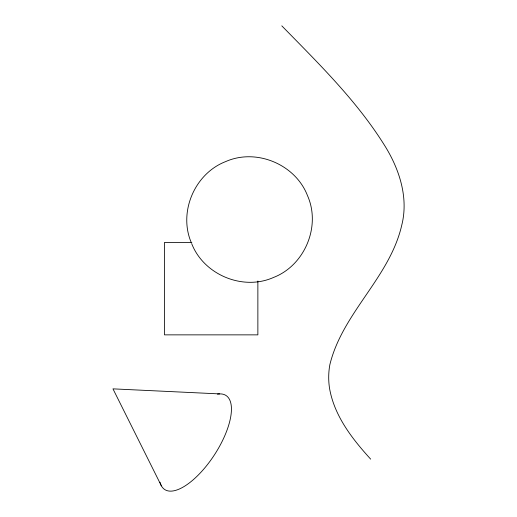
<?xml version="1.0" encoding="UTF-8"?>
<svg xmlns="http://www.w3.org/2000/svg" width="517" height="517" viewBox="0 0 517 517"><rect width="100%" height="100%" fill="white"/><g stroke="black" fill="none" stroke-linecap="round" stroke-linejoin="round"><path stroke-width="0.78" d="M191.839 242.454L164.464 242.454L164.464 334.861L257.867 334.861L257.867 281.022M219.654 393.909L112.958 388.855L161.375 485.825M281.804 25.85C319.131 64.037 357.971 101.894 386.012 147.739C399.815 170.636 408.508 198.341 401.799 224.998C389.889 277.396 342.435 312.824 329.846 364.731A70.551 70.551 0 0 0 329.639 388.887C334.57 416.295 352.381 439.056 370.663 459.135M191.645 243.52C203.692 274.74 242.88 291.136 273.545 277.448C304.765 265.395 321.16 226.207 307.466 195.549C295.414 164.328 256.225 147.933 225.567 161.627C194.89 173.505 178.371 211.615 191.07 242.092M217.437 394.135A56.12 22.703 -56.9 0 1 214.355 454.966A56.12 22.703 -56.9 0 1 160.005 482.232"/></g></svg>
